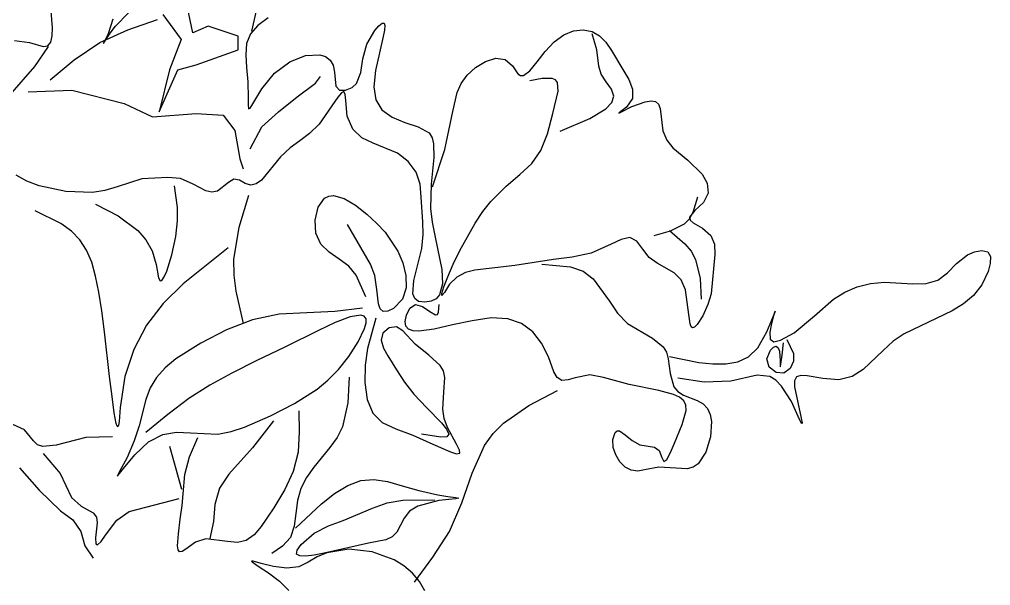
# Model space of a CAD drawing. Extents: x 442 to 4003, y 4489 to 7736.
# Drawn here: x 2316.2 to 2458.2, y 7018.9 to 7101.7 of the extents above; entities that cross this region are included whole.
import ezdxf

# ---------------------------------------------------------------- set-up
doc = ezdxf.new("R2010")
doc.units = 0
doc.header["$MEASUREMENT"] = 0
doc.layers.add('3', color=3, linetype='CONTINUOUS')

# ---------------------------------------------------------------- blocks, each defined once
blk = doc.blocks.new('A$C19BC72FA')
at = {"layer": '3'}
for p, q in [((287.45, 360.15), (286.06, 353.81)), ((277.47, 353.57), (276.49, 358.23)), ((256.93, 354.29), (256.75, 356.75)), ((266.14, 354.53), (268.07, 356.49)), ((265.75, 355.56), (265.09, 353.41)), ((273.05, 356.27), (275.75, 352.58)), ((288.47, 355.78), (286.98, 354.67)), ((304.66, 354.62), (305.16, 355.01)), ((305.16, 355.01), (305.45, 355.01)), ((305.45, 355.01), (305.54, 354.63)), ((256.9, 353.14), (256.93, 354.29)), ((265.38, 353.51), (266.14, 354.53)), ((279.68, 354.55), (277.47, 353.57)), ((284.1, 353.07), (279.68, 354.55)), ((286.98, 354.67), (285.89, 353.43)), ((302.9, 351.94), (304.06, 353.92)), ((304.06, 353.92), (304.66, 354.62)), ((305.48, 353.95), (305.3, 353.02)), ((305.54, 354.63), (305.48, 353.95)), ((331.68, 353.28), (333.14, 353.86)), ((333.14, 353.86), (334.55, 354.02)), ((334.55, 354.02), (335.84, 353.77)), ((335.84, 353.77), (336.93, 353.14)), ((251.4, 352.46), (253.57, 352.18)), ((253.57, 352.18), (255.57, 351.6)), ((256.28, 351.67), (256.71, 352.23)), ((256.71, 352.23), (256.9, 353.14)), ((264.66, 352.5), (264.42, 352.02)), ((264.47, 352.12), (264.81, 352.66)), ((265.09, 353.41), (264.66, 352.5)), ((264.81, 352.66), (265.38, 353.51)), ((275.75, 352.58), (274.03, 348.16)), ((284.1, 351.11), (284.1, 353.07)), ((285.89, 353.43), (285.32, 352)), ((305.3, 353.02), (304.74, 350.66)), ((328.96, 350.86), (330.27, 352.27)), ((330.27, 352.27), (331.68, 353.28)), ((336.55, 351.11), (335.84, 353.43)), ((336.93, 353.14), (337.85, 352.19)), ((337.85, 352.19), (338.68, 351)), ((254.38, 348.65), (256.35, 351.6)), ((255.57, 351.6), (256.28, 351.67)), ((264.42, 352.02), (264.47, 352.12)), ((277.96, 348.9), (284.1, 351.11)), ((285.32, 352), (285.2, 350.36)), ((302.32, 349.77), (302.9, 351.94)), ((327.79, 349.33), (328.96, 350.86)), ((336.8, 348.71), (336.55, 351.11)), ((338.68, 351), (340.35, 348.21)), ((285.2, 350.36), (285.33, 348.5)), ((289.41, 347.68), (291.65, 349.33)), ((291.65, 349.33), (293.95, 350.25)), ((293.95, 350.25), (296.02, 350.37)), ((296.02, 350.37), (296.86, 350.1)), ((296.86, 350.1), (297.52, 349.59)), ((297.52, 349.59), (297.97, 348.84)), ((302.04, 347.76), (302.32, 349.77)), ((304.74, 350.66), (304.18, 348.05)), ((318.77, 348.52), (320.23, 349.4)), ((320.23, 349.4), (321.75, 349.86)), ((321.75, 349.86), (323.14, 349.7)), ((323.14, 349.7), (324.2, 348.76)), ((326.74, 348.04), (327.79, 349.33)), ((250.7, 344.48), (254.38, 348.65)), ((274.03, 348.16), (272.56, 342.02)), ((272.56, 342.02), (275.26, 348.16)), ((275.26, 348.16), (277.96, 348.9)), ((285.33, 348.5), (285.52, 346.41)), ((297.97, 348.84), (298.17, 347.84)), ((304.18, 348.05), (303.93, 345.68)), ((317.56, 347.4), (318.77, 348.52)), ((324.2, 348.76), (324.98, 347.58)), ((325.8, 347.34), (326.74, 348.04)), ((337.18, 347.53), (336.8, 348.71)), ((340.35, 348.21), (341.2, 346.76)), ((287.54, 345.41), (289.41, 347.68)), ((295.39, 346.2), (296.13, 347.18)), ((298.17, 347.84), (298.39, 345.76)), ((301.4, 346.15), (302.04, 347.76)), ((316.7, 346.17), (317.56, 347.4)), ((324.98, 347.58), (325.38, 347.32)), ((325.38, 347.32), (325.8, 347.34)), ((328.53, 346.89), (326.75, 346.55)), ((329.99, 346.92), (328.53, 346.89)), ((330.5, 346.72), (329.99, 346.92)), ((330.8, 346.34), (330.5, 346.72)), ((337.91, 346.4), (337.18, 347.53)), ((341.2, 346.76), (341.75, 345.34)), ((253.4, 344.97), (259.79, 345.21)), ((259.79, 345.21), (267.4, 343.25)), ((285.52, 346.41), (285.56, 344.08)), ((286.24, 343.2), (287.54, 345.41)), ((292.69, 344.23), (295.39, 346.2)), ((298.39, 345.76), (298.88, 345.19)), ((298.88, 345.19), (299.8, 345.19)), ((299.8, 345.19), (300.74, 345.57)), ((300.74, 345.57), (301.4, 346.15)), ((303.93, 345.68), (304.2, 343.78)), ((316.13, 344.86), (316.7, 346.17)), ((330.1, 341.76), (330.86, 345.05)), ((330.86, 345.05), (330.8, 346.34)), ((338.65, 345.33), (337.91, 346.4)), ((339.03, 344.32), (338.65, 345.33)), ((341.75, 345.34), (341.73, 343.98)), ((285.56, 344.08), (285.53, 343.03)), ((289.99, 342.02), (292.69, 344.23)), ((298.67, 344.18), (295.95, 340.2)), ((299.18, 344.82), (298.67, 344.18)), ((299.53, 344.99), (299.18, 344.82)), ((299.72, 344.57), (299.53, 344.99)), ((299.81, 343.68), (299.72, 344.57)), ((300.04, 341.37), (299.81, 343.68)), ((304.2, 343.78), (305.1, 342.32)), ((315.48, 342.08), (316.13, 344.86)), ((338.74, 343.37), (339.03, 344.32)), ((341.73, 343.98), (340.85, 342.72)), ((343.59, 343.51), (344.45, 343.65)), ((344.45, 343.65), (345.12, 343.53)), ((267.4, 343.25), (271.57, 341.28)), ((285.53, 343.03), (285.6, 342.45)), ((285.6, 342.45), (285.83, 342.55)), ((285.83, 342.55), (286.24, 343.2)), ((305.1, 342.32), (306.58, 341.24)), ((335.52, 341.05), (337.85, 342.49)), ((337.85, 342.49), (338.74, 343.37)), ((340.13, 342.05), (341.67, 342.8)), ((340.85, 342.72), (340.22, 342.2)), ((341.67, 342.8), (343.59, 343.51)), ((345.12, 343.53), (345.55, 343.14)), ((345.55, 343.14), (345.8, 342.53)), ((345.8, 342.53), (346.19, 339.25)), ((271.57, 341.28), (277.96, 341.77)), ((277.96, 341.77), (281.89, 341.53)), ((281.89, 341.53), (283.61, 339.32)), ((287.54, 339.81), (289.99, 342.02)), ((300.83, 339.49), (300.04, 341.37)), ((306.58, 341.24), (308.44, 340.45)), ((314.29, 336.5), (315.48, 342.08)), ((329.3, 338.83), (330.1, 341.76)), ((331.17, 339.18), (335.52, 341.05)), ((339.76, 341.85), (340.13, 342.05)), ((339.78, 341.89), (339.76, 341.85)), ((340.22, 342.2), (339.78, 341.89)), ((285.82, 336.62), (287.54, 339.81)), ((295.95, 340.2), (294.52, 338.84)), ((302.16, 338.25), (300.83, 339.49)), ((308.44, 340.45), (310.41, 339.83)), ((310.41, 339.83), (311.99, 338.94)), ((283.61, 339.32), (284.34, 335.14)), ((294.52, 338.84), (293.1, 337.8)), ((303.82, 337.47), (302.16, 338.25)), ((311.99, 338.94), (312.44, 338.24)), ((312.44, 338.24), (312.67, 337.36)), ((328.35, 336.39), (329.3, 338.83)), ((346.19, 339.25), (346.75, 337.88)), ((291.7, 336.78), (290.3, 335.46)), ((293.1, 337.8), (291.7, 336.78)), ((307.39, 335.98), (303.82, 337.47)), ((312.67, 337.36), (312.68, 335.34)), ((346.75, 337.88), (347.62, 336.78)), ((347.62, 336.78), (349.85, 334.97)), ((284.34, 335.14), (284.84, 333.67)), ((290.3, 335.46), (287.48, 332.04)), ((308.95, 334.76), (307.39, 335.98)), ((312.68, 335.34), (312.29, 331.47)), ((312.51, 331.07), (314.29, 336.5)), ((327.02, 334.48), (328.35, 336.39)), ((310.11, 333.22), (308.95, 334.76)), ((325.29, 332.86), (327.02, 334.48)), ((349.85, 334.97), (351.95, 332.93)), ((253.21, 331.87), (251.61, 332.75)), ((273.78, 332.45), (270.01, 332.22)), ((275.66, 332.29), (273.78, 332.45)), ((277.53, 331.46), (275.66, 332.29)), ((310.72, 331.44), (310.11, 333.22)), ((323.26, 331.14), (325.29, 332.86)), ((351.95, 332.93), (352.65, 331.58)), ((255.01, 331.19), (253.21, 331.87)), ((258.9, 330.36), (255.01, 331.19)), ((266.41, 331.08), (264.61, 330.51)), ((270.01, 332.22), (266.41, 331.08)), ((279.35, 330.5), (277.53, 331.46)), ((282.65, 331.68), (281.06, 330.43)), ((283.44, 332.16), (282.65, 331.68)), ((284.27, 332.06), (283.44, 332.16)), ((285.12, 331.56), (284.27, 332.06)), ((285.94, 331.32), (285.12, 331.56)), ((286.73, 331.52), (285.94, 331.32)), ((287.48, 332.04), (286.73, 331.52)), ((310.85, 329.55), (310.72, 331.44)), ((312.29, 331.47), (312.22, 327.88)), ((321.04, 328.9), (323.26, 331.14)), ((352.65, 331.58), (352.8, 330.12)), ((262.77, 330.22), (258.9, 330.36)), ((264.61, 330.51), (262.77, 330.22)), ((280.22, 330.3), (279.35, 330.5)), ((281.06, 330.43), (280.22, 330.3)), ((285.58, 329.77), (284.17, 325.13)), ((296.72, 329.39), (297.34, 329.71)), ((297.34, 329.71), (298.03, 329.79)), ((298.03, 329.79), (299.59, 329.37)), ((311.1, 325.95), (310.85, 329.55)), ((350.62, 327.35), (351.31, 329.6)), ((352.8, 330.12), (352.11, 328.76)), ((295.33, 326.21), (295.79, 328.07)), ((295.79, 328.07), (296.72, 329.39)), ((299.59, 329.37), (301.26, 328.37)), ((301.26, 328.37), (302.89, 327.07)), ((319.88, 327.47), (321.04, 328.9)), ((352.11, 328.76), (350.88, 327.59)), ((258.17, 325.69), (254.39, 327.56)), ((302.89, 327.07), (304.35, 325.7)), ((312.22, 327.88), (312.44, 325.91)), ((318.72, 325.76), (319.88, 327.47)), ((350.08, 326.4), (350.62, 327.35)), ((350.88, 327.59), (350.09, 326.61)), ((350.09, 326.61), (350.17, 326.19)), ((259.72, 324.58), (258.17, 325.69)), ((295.43, 324.27), (295.33, 326.21)), ((303.44, 319.74), (300.06, 325.56)), ((304.35, 325.7), (305.56, 324.41)), ((311.15, 324.11), (311.1, 325.95)), ((312.44, 325.91), (312.88, 323.69)), ((316.5, 321.75), (318.72, 325.76)), ((347.31, 324.63), (349.33, 325.66)), ((349.33, 325.66), (350.08, 326.4)), ((350.17, 326.19), (350.61, 325.8)), ((350.61, 325.8), (352, 325)), ((260.95, 323.3), (259.72, 324.58)), ((284.17, 325.13), (283.39, 320.48)), ((296.16, 322.68), (295.43, 324.27)), ((305.56, 324.41), (307.42, 321.64)), ((310.95, 322.06), (311.15, 324.11)), ((344.92, 323.95), (347.31, 324.63)), ((352, 325), (353.2, 323.97)), ((353.2, 323.97), (353.73, 322.66)), ((261.92, 321.8), (260.95, 323.3)), ((297.4, 321.5), (296.16, 322.68)), ((312.88, 323.69), (313.87, 318.96)), ((338.62, 322.66), (335.7, 321.35)), ((340.07, 323.36), (338.62, 322.66)), ((341.36, 323.63), (340.07, 323.36)), ((342.4, 323.12), (341.36, 323.63)), ((343.25, 321.95), (342.4, 323.12)), ((353.73, 322.66), (353.79, 321.18)), ((262.67, 320.05), (261.92, 321.8)), ((282.63, 322.16), (276.04, 316.86)), ((298.85, 320.5), (297.4, 321.5)), ((307.42, 321.64), (308.15, 319.94)), ((309.78, 317.39), (310.95, 322.06)), ((315.54, 319.73), (316.5, 321.75)), ((335.7, 321.35), (332.94, 320.76)), ((344.19, 320.74), (343.25, 321.95)), ((353.79, 321.18), (353.23, 315.43)), ((389.14, 319.86), (390.74, 321.11)), ((390.74, 321.11), (391.74, 321.54)), ((391.74, 321.54), (392.83, 321.74)), ((392.83, 321.74), (393.71, 321.55)), ((393.71, 321.55), (394.1, 320.87)), ((263.25, 318.01), (262.67, 320.05)), ((283.39, 320.48), (283.43, 318.14)), ((300.25, 319.46), (298.85, 320.5)), ((304.05, 318.09), (303.44, 319.74)), ((308.15, 319.94), (308.62, 318.11)), ((314.74, 317.92), (315.54, 319.73)), ((324.56, 319.57), (318.7, 318.9)), ((330.18, 320.46), (324.56, 319.57)), ((332.94, 320.76), (330.18, 320.46)), ((345.36, 319.89), (344.19, 320.74)), ((347.86, 318.49), (345.36, 319.89)), ((387.79, 318.47), (389.14, 319.86)), ((394.06, 319.83), (393.76, 318.69)), ((394.1, 320.87), (394.06, 319.83)), ((283.43, 318.14), (283.74, 315.8)), ((301.34, 318.17), (300.25, 319.46)), ((302.76, 315), (301.34, 318.17)), ((304.37, 316.03), (304.05, 318.09)), ((308.62, 318.11), (308.66, 316.29)), ((313.87, 318.96), (313.98, 316.87)), ((317.31, 318.52), (316.06, 317.87)), ((318.7, 318.9), (317.31, 318.52)), ((348.86, 317.48), (347.86, 318.49)), ((386.38, 317.4), (387.79, 318.47)), ((393.76, 318.69), (392.84, 316.72)), ((263.72, 315.64), (263.25, 318.01)), ((276.04, 316.86), (273.14, 313.98)), ((309.64, 315.44), (309.78, 317.39)), ((313.98, 316.87), (313.54, 315.25)), ((314.17, 316.45), (314.74, 317.92)), ((315.01, 316.81), (314.25, 315.63)), ((316.06, 317.87), (315.01, 316.81)), ((349.5, 315.98), (348.86, 317.48)), ((374.58, 316.43), (376.53, 316.94)), ((376.53, 316.94), (378.59, 317.11)), ((378.59, 317.11), (382.75, 316.87)), ((382.75, 316.87), (384.68, 316.93)), ((384.68, 316.93), (386.38, 317.4)), ((392.84, 316.72), (391.61, 315.17)), ((264.13, 312.93), (263.72, 315.64)), ((283.74, 315.8), (284.84, 311.1)), ((304.61, 313.97), (304.37, 316.03)), ((308.66, 316.29), (308.1, 314.62)), ((309.9, 314.75), (309.64, 315.44)), ((313.54, 315.25), (313.03, 314.69)), ((313.86, 315.48), (314.17, 316.45)), ((313.87, 315.15), (313.86, 315.48)), ((314.25, 315.63), (313.87, 315.15)), ((349.98, 312.38), (349.5, 315.98)), ((353.23, 315.43), (352.76, 313.84)), ((371.13, 314.63), (372.77, 315.64)), ((372.77, 315.64), (374.58, 316.43)), ((273.14, 313.98), (270.7, 310.82)), ((304.87, 313.23), (304.61, 313.97)), ((308.1, 314.62), (306.8, 313.26)), ((310.47, 314.31), (309.9, 314.75)), ((311.36, 314.18), (310.47, 314.31)), ((312.31, 314.32), (311.36, 314.18)), ((313.03, 314.69), (312.31, 314.32)), ((352.76, 313.84), (352.01, 312.2)), ((368.37, 312.22), (371.13, 314.63)), ((390.14, 313.95), (388.5, 312.95)), ((391.61, 315.17), (390.14, 313.95)), ((264.53, 309.84), (264.13, 312.93)), ((305.31, 312.82), (304.87, 313.23)), ((305.99, 312.86), (305.31, 312.82)), ((306.8, 313.26), (305.99, 312.86)), ((362.35, 312.18), (362.6, 312.85)), ((362.61, 312.9), (362.37, 312.22)), ((362.6, 312.85), (362.61, 312.9)), ((388.5, 312.95), (381.48, 309.58)), ((304.24, 311.84), (303.02, 307.43)), ((350.17, 311.02), (349.98, 312.38)), ((350.32, 310.61), (350.17, 311.02)), ((352.01, 312.2), (351.2, 310.92)), ((361.37, 309.84), (362.35, 312.18)), ((362.05, 311.07), (361.81, 309.82)), ((362.37, 312.22), (362.05, 311.07)), ((365.37, 309.72), (368.37, 312.22)), ((265.29, 303.33), (264.53, 309.84)), ((270.7, 310.82), (268.82, 307.29)), ((305.26, 309.68), (305.01, 308.64)), ((306.18, 310.45), (305.26, 309.68)), ((307.24, 310.57), (306.18, 310.45)), ((308.17, 310), (307.24, 310.57)), ((309.98, 308.07), (308.17, 310)), ((350.53, 310.44), (350.32, 310.61)), ((350.83, 310.56), (350.53, 310.44)), ((351.2, 310.92), (350.83, 310.56)), ((360.08, 307.52), (361.37, 309.84)), ((361.81, 309.82), (361.87, 308.81)), ((363.36, 308.63), (365.37, 309.72)), ((381.48, 309.58), (379.86, 308.48)), ((305.01, 308.64), (305.34, 307.49)), ((361.87, 308.81), (362.4, 308.4)), ((362.4, 308.4), (363.36, 308.63)), ((379.86, 308.48), (378.38, 307.15)), ((268.82, 307.29), (267.53, 303.31)), ((303.02, 307.43), (302.66, 305)), ((305.34, 307.49), (305.97, 306.33)), ((311.96, 306.44), (309.98, 308.07)), ((358.71, 306.19), (360.08, 307.52)), ((378.38, 307.15), (375.49, 304.37)), ((305.97, 306.33), (307.23, 304.28)), ((313.61, 304.96), (311.96, 306.44)), ((347.13, 306.26), (351.43, 305.39)), ((351.43, 305.39), (353.47, 305.16)), ((355.39, 305.16), (357.15, 305.48)), ((357.15, 305.48), (358.71, 306.19)), ((302.66, 305), (302.61, 302.43)), ((307.23, 304.28), (308.41, 302.51)), ((314.1, 304.14), (313.61, 304.96)), ((314.3, 303.2), (314.1, 304.14)), ((353.47, 305.16), (355.39, 305.16)), ((375.49, 304.37), (373.84, 303.34)), ((265.65, 300.4), (265.29, 303.33)), ((267.53, 303.31), (266.85, 298.8)), ((308.41, 302.51), (309.79, 300.75)), ((314.17, 301.02), (314.3, 303.2)), ((352.21, 302.49), (348.36, 303.07)), ((356.1, 302.65), (352.21, 302.49)), ((359.95, 303.54), (356.1, 302.65)), ((361.82, 303.35), (359.95, 303.54)), ((362.72, 302.8), (361.82, 303.35)), ((363.55, 301.93), (362.72, 302.8)), ((365.73, 303.27), (365.43, 302.72)), ((365.43, 302.72), (365.45, 301.83)), ((366.38, 303.48), (365.73, 303.27)), ((367.3, 303.44), (366.38, 303.48)), ((369.58, 303.02), (367.3, 303.44)), ((371.9, 302.84), (369.58, 303.02)), ((373.84, 303.34), (371.9, 302.84)), ((302.61, 302.43), (302.95, 299.99)), ((326.6, 299.07), (330.76, 301.28)), ((364.97, 299.66), (363.55, 301.93)), ((365.45, 301.83), (366.42, 297.23)), ((265.97, 298.04), (265.65, 300.4)), ((302.95, 299.99), (303.77, 297.96)), ((309.79, 300.75), (311.68, 298.74)), ((314.03, 298.53), (314.17, 301.02)), ((365.98, 297.49), (364.97, 299.66)), ((266.85, 298.8), (266.69, 296.77)), ((311.68, 298.74), (313.8, 296.57)), ((314.21, 297.21), (314.03, 298.53)), ((322.89, 296.5), (326.6, 299.07)), ((266.26, 296.47), (265.97, 298.04)), ((303.77, 297.96), (305.16, 296.58)), ((314.69, 295.86), (314.21, 297.21)), ((366.31, 296.75), (365.98, 297.49)), ((366.42, 297.23), (366.53, 296.56)), ((252.84, 295.55), (250.53, 296.62)), ((254.15, 293.93), (252.84, 295.55)), ((266.39, 296.07), (266.26, 296.47)), ((266.5, 295.97), (266.39, 296.07)), ((266.6, 296.19), (266.5, 295.97)), ((266.69, 296.77), (266.6, 296.19)), ((305.16, 296.58), (307.14, 295.67)), ((307.14, 295.67), (309.64, 294.74)), ((313.8, 296.57), (314.56, 295.63)), ((314.56, 295.63), (314.89, 294.92)), ((316, 293.44), (314.69, 295.86)), ((321.35, 294.98), (322.89, 296.5)), ((366.49, 296.4), (366.31, 296.75)), ((366.53, 296.56), (366.49, 296.4)), ((261.82, 294.42), (257.46, 293.31)), ((265.69, 294.52), (261.82, 294.42)), ((309.64, 294.74), (312.54, 293.45)), ((313.71, 294.46), (310.87, 294.89)), ((314.61, 294.53), (313.71, 294.46)), ((314.89, 294.92), (314.61, 294.53)), ((320.09, 293.24), (321.35, 294.98)), ((254.74, 293.35), (254.15, 293.93)), ((255.51, 293.1), (254.74, 293.35)), ((257.46, 293.31), (255.51, 293.1)), ((274.05, 293.13), (275.79, 286.86)), ((312.54, 293.45), (315.11, 292.3)), ((316.45, 292.58), (316, 293.44)), ((316.48, 292.1), (316.45, 292.58)), ((318.28, 289.19), (320.09, 293.24)), ((315.11, 292.3), (316, 292.03)), ((316, 292.03), (316.48, 292.1)), ((252.12, 289.99), (254.98, 286.73)), ((316.81, 284.84), (318.28, 289.19)), ((254.98, 286.73), (258.09, 283.69)), ((314.97, 280.69), (316.81, 284.84)), ((258.09, 283.69), (259.89, 282.37)), ((259.89, 282.37), (261.1, 280.67)), ((261.1, 280.67), (261.69, 278.55)), ((312.57, 276.89), (314.97, 280.69)), ((261.69, 278.55), (262.91, 276.77)), ((295.62, 276.98), (294.33, 276.19)), ((297.06, 277.57), (295.62, 276.98)), ((300.28, 278.06), (297.06, 277.57)), ((303.67, 277.68), (300.28, 278.06)), ((306.89, 276.51), (303.67, 277.68)), ((286.04, 276.35), (286.11, 276.23)), ((286.27, 276.33), (286.04, 276.35)), ((286.11, 276.23), (287, 275.62)), ((287.45, 276.01), (286.27, 276.33)), ((287, 275.62), (288.5, 274.63)), ((289.24, 275.57), (287.45, 276.01)), ((291.22, 275.3), (289.24, 275.57)), ((292.96, 275.5), (291.22, 275.3)), ((294.33, 276.19), (292.96, 275.5)), ((308.32, 275.64), (306.89, 276.51)), ((309.58, 274.59), (308.32, 275.64)), ((309.89, 273.27), (312.57, 276.89)), ((288.5, 274.63), (290.14, 273.39)), ((310.61, 273.37), (309.58, 274.59)), ((290.14, 273.39), (291.49, 272.05)), ((311.4, 271.99), (310.61, 273.37))]:
    blk.add_line(p, q, dxfattribs=at)
at = {"layer": '3', "extrusion": (0, 0, -1)}
for p, q in [((267.97, 354.04), (272.31, 355.53)), ((263.85, 352.17), (267.97, 354.04)), ((260.11, 349.63), (263.85, 352.17)), ((256.59, 346.69), (260.11, 349.63)), ((275.23, 328.04), (274.77, 331.21)), ((263.23, 328.51), (266.52, 326.8)), ((275.24, 326.11), (275.23, 328.04)), ((266.52, 326.8), (269.42, 324.67)), ((274.96, 323.78), (275.24, 326.11)), ((269.42, 324.67), (270.6, 323.32)), ((274.39, 321.12), (274.96, 323.78)), ((347.13, 324.69), (349.39, 322.74)), ((270.6, 323.32), (271.51, 321.69)), ((349.39, 322.74), (350.31, 321.66)), ((271.51, 321.69), (272.11, 319.71)), ((273.65, 318.74), (274.39, 321.12)), ((350.31, 321.66), (350.97, 320.44)), ((272.11, 319.71), (272.45, 317.76)), ((328.47, 319.77), (332.7, 319.38)), ((350.97, 320.44), (351.63, 317.66)), ((273.29, 317.89), (273.65, 318.74)), ((332.7, 319.38), (334.51, 318.75)), ((334.51, 318.75), (335.99, 317.61)), ((272.45, 317.76), (272.66, 317.32)), ((272.66, 317.32), (272.95, 317.39)), ((272.95, 317.39), (273.29, 317.89)), ((335.99, 317.61), (338.36, 314.34)), ((351.63, 317.66), (351.8, 314.62)), ((309.21, 313.33), (310.01, 313.87)), ((310.01, 313.87), (311.03, 313.57)), ((313.4, 312.72), (313.49, 313.88)), ((338.36, 314.34), (339.57, 312.61)), ((290.08, 312.44), (286.18, 311.61)), ((294.14, 312.66), (290.08, 312.44)), ((298.24, 312.81), (294.14, 312.66)), ((302.28, 313.31), (298.24, 312.81)), ((308.69, 312.31), (309.21, 313.33)), ((311.03, 313.57), (312.09, 312.85)), ((312.09, 312.85), (312.95, 312.35)), ((312.95, 312.35), (313.24, 312.4)), ((313.24, 312.4), (313.4, 312.72)), ((339.57, 312.61), (341.03, 311.1)), ((286.18, 311.61), (282.4, 310.13)), ((298.29, 311.23), (295.81, 310.07)), ((300.44, 312.05), (298.29, 311.23)), ((302.03, 312.31), (300.44, 312.05)), ((302.53, 312.15), (302.03, 312.31)), ((302.79, 311.78), (302.53, 312.15)), ((302.57, 310.37), (302.79, 311.17)), ((302.79, 311.17), (302.79, 311.78)), ((308.5, 311.36), (308.69, 312.31)), ((308.61, 310.68), (308.5, 311.36)), ((318.29, 311.49), (315.42, 310.86)), ((321.07, 311.89), (318.29, 311.49)), ((323.53, 311.78), (321.07, 311.89)), ((325.53, 311.09), (323.53, 311.78)), ((327.15, 309.87), (325.53, 311.09)), ((341.03, 311.1), (344.69, 308.92)), ((282.4, 310.13), (278.61, 308.19)), ((295.81, 310.07), (290.9, 307.63)), ((301.62, 308.4), (302.57, 310.37)), ((309.01, 310.24), (308.61, 310.68)), ((309.66, 310.01), (309.01, 310.24)), ((310.51, 309.96), (309.66, 310.01)), ((312.74, 310.26), (310.51, 309.96)), ((315.42, 310.86), (312.74, 310.26)), ((328.43, 308.22), (327.15, 309.87)), ((278.61, 308.19), (274.97, 305.9)), ((300.25, 306.27), (301.62, 308.4)), ((329.44, 306.21), (328.43, 308.22)), ((344.69, 308.92), (346.21, 307.69)), ((363.62, 306.43), (363.83, 308.23)), ((364.32, 308.72), (365.27, 306.68)), ((290.9, 307.63), (286.73, 305.6)), ((346.21, 307.69), (346.7, 306.88)), ((346.7, 306.88), (346.98, 305.91)), ((361.39, 305.9), (361.93, 307.18)), ((361.93, 307.18), (362.36, 307.61)), ((362.36, 307.61), (362.76, 307.76)), ((362.76, 307.76), (363.05, 307.54)), ((363.05, 307.54), (363.22, 307.01)), ((363.22, 307.01), (363.33, 305.62)), ((274.97, 305.9), (273.41, 304.6)), ((286.73, 305.6), (283.15, 303.82)), ((298.74, 304.37), (300.25, 306.27)), ((330.26, 304.01), (329.44, 306.21)), ((346.98, 305.91), (347.26, 303.77)), ((361.73, 304.69), (361.39, 305.9)), ((363.33, 305.62), (363.34, 305.04)), ((363.45, 305.11), (363.62, 306.43)), ((365.27, 305.57), (364.79, 304.48)), ((365.27, 306.68), (365.27, 305.57)), ((273.41, 304.6), (272.13, 303.19)), ((297.2, 302.79), (298.74, 304.37)), ((330.75, 303.16), (330.26, 304.01)), ((362.73, 303.93), (361.73, 304.69)), ((363.89, 303.82), (362.73, 303.93)), ((363.34, 305.04), (363.35, 304.73)), ((363.35, 304.73), (363.39, 304.77)), ((363.39, 304.77), (363.45, 305.11)), ((364.79, 304.48), (363.89, 303.82)), ((272.13, 303.19), (271.23, 301.66)), ((283.15, 303.82), (279.94, 302.07)), ((295.62, 301.46), (297.2, 302.79)), ((300.31, 303.24), (300.13, 299.49)), ((331.43, 302.75), (330.75, 303.16)), ((332.32, 302.82), (331.43, 302.75)), ((333.36, 303.15), (332.32, 302.82)), ((335.51, 303.59), (333.36, 303.15)), ((337.49, 303.17), (335.51, 303.59)), ((341.27, 302.14), (337.49, 303.17)), ((347.26, 303.77), (347.78, 301.83)), ((271.23, 301.66), (270.61, 299.99)), ((279.94, 302.07), (276.89, 300.13)), ((292.32, 299.37), (295.62, 301.46)), ((345.58, 301.29), (341.27, 302.14)), ((347.74, 300.71), (345.58, 301.29)), ((347.78, 301.83), (348.37, 301.12)), ((348.37, 301.12), (349.21, 300.61)), ((270.61, 299.99), (269.61, 296.14)), ((276.89, 300.13), (273.79, 297.78)), ((348.61, 300.3), (347.74, 300.71)), ((349.23, 299.79), (348.61, 300.3)), ((349.21, 300.61), (351.18, 299.81)), ((349.55, 299.14), (349.23, 299.79)), ((351.18, 299.81), (352.06, 299.32)), ((288.8, 297.6), (292.32, 299.37)), ((292.94, 298.33), (293.03, 295.25)), ((300.13, 299.49), (299.35, 295.99)), ((348.99, 296.29), (349.58, 298.35)), ((349.58, 298.35), (349.55, 299.14)), ((352.06, 299.32), (352.72, 298.65)), ((352.72, 298.65), (353.12, 297.77)), ((273.79, 297.78), (270.6, 295.13)), ((285.02, 295.91), (288.8, 297.6)), ((289.26, 296.85), (286.2, 292.9)), ((353.12, 297.77), (353.3, 296.76)), ((269.61, 296.14), (268.89, 293.92)), ((283.07, 295.27), (285.02, 295.91)), ((299.35, 295.99), (298.56, 294.41)), ((339.22, 295.13), (339.5, 295.38)), ((339.5, 295.38), (339.85, 295.37)), ((339.85, 295.37), (340.69, 294.81)), ((347.9, 293.58), (348.99, 296.29)), ((353.3, 296.76), (353.14, 294.51)), ((271, 293.77), (273.05, 294.83)), ((273.05, 294.83), (275.08, 295.18)), ((275.08, 295.18), (277.1, 295.11)), ((276.96, 291.6), (278.21, 294.4)), ((277.1, 295.11), (281.09, 294.92)), ((281.09, 294.92), (283.07, 295.27)), ((293.03, 295.25), (292.84, 292.26)), ((298.56, 294.41), (297.51, 292.94)), ((338.89, 294.1), (339.22, 295.13)), ((338.94, 292.97), (338.89, 294.1)), ((340.69, 294.81), (341.69, 293.97)), ((341.69, 293.97), (342.81, 293.36)), ((353.14, 294.51), (352.47, 292.29)), ((268.89, 293.92), (267.84, 291.5)), ((268.97, 291.88), (271, 293.77)), ((286.2, 292.9), (282.71, 289.05)), ((297.51, 292.94), (295.16, 290.07)), ((339.29, 291.86), (338.94, 292.97)), ((342.81, 293.36), (344.95, 293.02)), ((344.95, 293.02), (345.66, 292.51)), ((345.66, 292.51), (346.01, 291.48)), ((347.31, 292.21), (347.9, 293.58)), ((255.6, 292.08), (258.06, 289.14)), ((267.84, 291.5), (266.76, 289.42)), ((267.32, 289.87), (268.97, 291.88)), ((276.3, 288.99), (276.96, 291.6)), ((292.84, 292.26), (292.13, 289.46)), ((339.89, 290.87), (339.29, 291.86)), ((346.01, 291.48), (346.31, 290.88)), ((346.31, 290.88), (346.76, 291.21)), ((346.76, 291.21), (347.31, 292.21)), ((352.47, 292.29), (351.35, 290.58)), ((266.76, 289.14), (267.32, 289.87)), ((295.16, 290.07), (294.09, 288.58)), ((340.67, 290.08), (339.89, 290.87)), ((341.56, 289.61), (340.67, 290.08)), ((343.49, 289.68), (342.51, 289.51)), ((345.58, 290.08), (343.49, 289.68)), ((349.74, 289.84), (345.58, 290.08)), ((350.6, 290.07), (349.74, 289.84)), ((351.35, 290.58), (350.6, 290.07)), ((258.06, 289.14), (259.73, 285.64)), ((266.76, 289.42), (266.46, 288.84)), ((266.46, 288.75), (266.76, 289.14)), ((266.46, 288.84), (266.46, 288.75)), ((276.04, 286.16), (276.3, 288.99)), ((282.71, 289.05), (281.35, 286.98)), ((292.13, 289.46), (290.9, 286.79)), ((294.09, 288.58), (293.25, 286.96)), ((302.01, 288.12), (303.93, 288.29)), ((303.93, 288.29), (305.92, 287.97)), ((342.51, 289.51), (341.56, 289.61)), ((281.35, 286.98), (280.7, 284.63)), ((293.25, 286.96), (292.76, 285.19)), ((298.18, 286.23), (300.1, 287.4)), ((300.1, 287.4), (302.01, 288.12)), ((305.92, 287.97), (308.08, 287.35)), ((308.08, 287.35), (310.5, 286.64)), ((259.73, 285.64), (261.15, 284.35)), ((268.13, 283.58), (275.44, 285.47)), ((275.89, 284.46), (276.04, 286.16)), ((290.9, 286.79), (289.29, 284.14)), ((296.27, 284.72), (298.18, 286.23)), ((310.5, 286.64), (313.28, 286.01)), ((313.28, 286.01), (314.74, 285.79)), ((314.74, 285.79), (315.89, 285.63)), ((315.92, 285.45), (314.89, 285.36)), ((315.89, 285.63), (316.33, 285.52)), ((316.33, 285.52), (315.92, 285.45)), ((261.15, 284.35), (262.9, 283.42)), ((275.63, 282.46), (275.89, 284.46)), ((280.7, 284.63), (280.49, 282.11)), ((289.29, 284.14), (287.45, 281.41)), ((292.45, 281.13), (296.27, 284.72)), ((292.76, 285.19), (292.54, 283.29)), ((299.44, 282.27), (303.71, 284.06)), ((303.71, 284.06), (305.88, 284.86)), ((305.88, 284.86), (308.17, 285.23)), ((308.17, 285.23), (312.84, 285.31)), ((310.34, 284.37), (309.14, 283.62)), ((313.45, 285.18), (310.34, 284.37)), ((314.89, 285.36), (313.45, 285.18)), ((262.9, 283.42), (263.38, 282.78)), ((263.38, 282.78), (263.46, 281.91)), ((266.36, 282.3), (268.13, 283.58)), ((292.54, 283.29), (292.29, 281.44)), ((308.34, 282.63), (307.28, 280.59)), ((309.14, 283.62), (308.34, 282.63)), ((263.46, 281.91), (263.22, 279.75)), ((264.71, 280.13), (266.36, 282.3)), ((275.34, 280.34), (275.63, 282.46)), ((280.49, 282.11), (279.93, 279.66)), ((287.45, 281.41), (286.43, 280.19)), ((292.29, 281.44), (291.72, 279.8)), ((295.2, 280.44), (297.29, 281.5)), ((297.29, 281.5), (299.44, 282.27)), ((263.22, 279.75), (263.26, 278.86)), ((264.04, 279.21), (264.71, 280.13)), ((275.23, 278.59), (275.34, 280.34)), ((286.43, 280.19), (285.28, 279.34)), ((291.72, 279.8), (290.57, 278.5)), ((293.29, 278.77), (295.2, 280.44)), ((306.62, 279.87), (305.7, 279.45)), ((307.28, 280.59), (306.62, 279.87)), ((263.26, 278.86), (263.54, 278.71)), ((263.54, 278.71), (264.04, 279.21)), ((275.31, 278.01), (275.23, 278.59)), ((277.83, 279.1), (276.45, 278.1)), ((279.38, 279.57), (277.83, 279.1)), ((282.51, 279.22), (279.38, 279.57)), ((283.97, 279.05), (282.51, 279.22)), ((285.28, 279.34), (283.97, 279.05)), ((290.57, 278.5), (289.02, 277.45)), ((292.69, 277.92), (293.29, 278.77)), ((303.16, 278.95), (296.65, 277.49)), ((305.7, 279.45), (303.16, 278.95)), ((275.53, 277.71), (275.31, 278.01)), ((275.91, 277.75), (275.53, 277.71)), ((276.45, 278.1), (275.91, 277.75)), ((292.64, 277.36), (292.69, 277.92)), ((293.09, 277.09), (292.64, 277.36)), ((293.97, 277.05), (293.09, 277.09)), ((295.19, 277.2), (293.97, 277.05)), ((296.65, 277.49), (295.19, 277.2))]:
    blk.add_line(p, q, dxfattribs=at)

msp = doc.modelspace()

# ---------------------------------------------------------------- block references
at = {"layer": '3'}
msp.add_blockref('A$C19BC72FA', (2064.14, 6746.14), dxfattribs=at)

doc.saveas('drawing.dxf')
